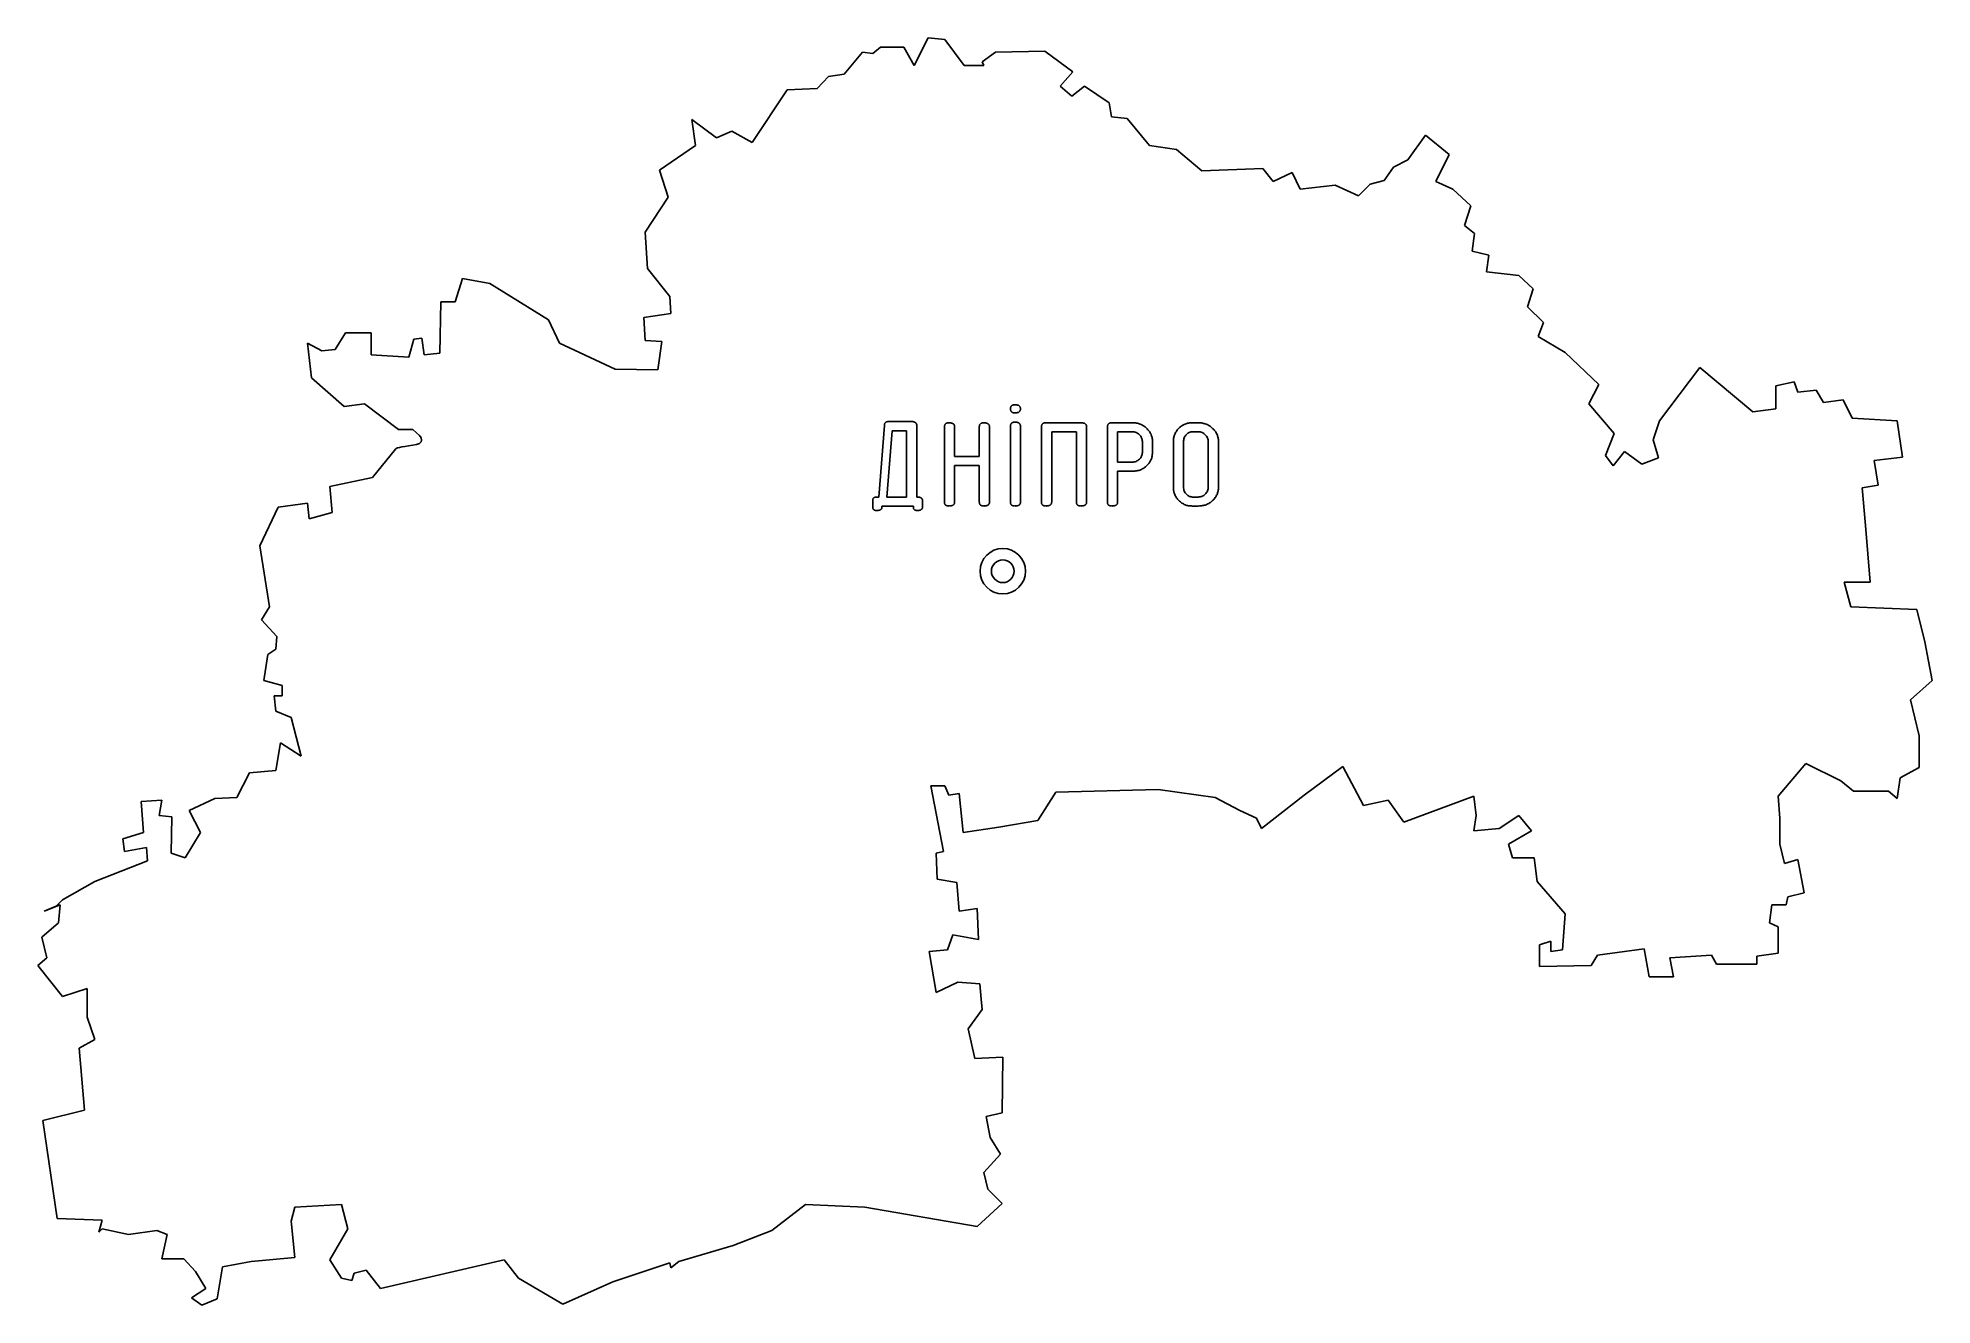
# Model space of a CAD drawing. Header units: millimetres. Extents: x 1110 to 1235, y -882 to -798.
import ezdxf

# ---------------------------------------------------------------- set-up
doc = ezdxf.new("R2010")
doc.units = ezdxf.units.MM

msp = doc.modelspace()

# ---------------------------------------------------------------- linework, layer by layer
at = {"color": 7, "linetype": 'Continuous', "lineweight": 25}
for p, q in [((1168.37, -797.92), (1167.43, -799.74)), ((1169.47, -798.02), (1168.37, -797.92)), ((1170.74, -799.74), (1169.47, -798.02)), ((1164.02, -798.86), (1162.82, -800.32)), ((1164.7, -798.96), (1164.02, -798.86)), ((1165.22, -798.54), (1164.7, -798.96)), ((1166.75, -798.54), (1165.22, -798.54)), ((1167.43, -799.74), (1166.75, -798.54)), ((1172.81, -798.86), (1171.94, -799.51)), ((1176.06, -798.8), (1172.81, -798.86)), ((1177.91, -800.16), (1176.06, -798.8)), ((1161.78, -800.48), (1161.04, -801.26)), ((1162.82, -800.32), (1161.78, -800.48)), ((1172.04, -799.74), (1170.74, -799.74)), ((1171.94, -799.51), (1172.04, -799.74)), ((1177.07, -801.1), (1177.91, -800.16)), ((1159.06, -801.36), (1156.75, -804.83)), ((1161.04, -801.26), (1159.06, -801.36)), ((1177.84, -801.78), (1177.07, -801.1)), ((1178.69, -801.1), (1177.84, -801.78)), ((1180.31, -802.2), (1178.69, -801.1)), ((1180.47, -803.14), (1180.31, -802.2)), ((1152.76, -803.31), (1152.99, -805.03)), ((1154.38, -804.51), (1152.76, -803.31)), ((1155.39, -804.09), (1154.38, -804.51)), ((1156.75, -804.83), (1155.39, -804.09)), ((1181.51, -803.24), (1180.47, -803.14)), ((1182.97, -805.03), (1181.51, -803.24)), ((1152.99, -805.03), (1150.62, -806.65)), ((1184.76, -805.29), (1182.97, -805.03)), ((1186.44, -806.71), (1184.76, -805.29)), ((1201.2, -804.35), (1200.04, -805.97)), ((1202.76, -805.61), (1201.2, -804.35)), ((1150.62, -806.65), (1151.2, -808.43)), ((1190.47, -806.55), (1186.44, -806.71)), ((1191.15, -807.4), (1190.47, -806.55)), ((1199.1, -806.45), (1198.48, -807.33)), ((1200.04, -805.97), (1199.1, -806.45)), ((1201.89, -807.4), (1202.76, -805.61)), ((1192.41, -806.81), (1191.15, -807.4)), ((1192.93, -807.91), (1192.41, -806.81)), ((1195.24, -807.65), (1192.93, -807.91)), ((1196.79, -808.34), (1195.24, -807.65)), ((1197.54, -807.59), (1196.79, -808.34)), ((1198.48, -807.33), (1197.54, -807.59)), ((1203.02, -807.91), (1201.89, -807.4)), ((1204.19, -809.02), (1203.02, -807.91)), ((1151.2, -808.43), (1149.68, -810.74)), ((1203.77, -810.32), (1204.19, -809.02)), ((1204.45, -810.83), (1203.77, -810.32)), ((1149.68, -810.74), (1149.84, -813.14)), ((1204.29, -812), (1204.45, -810.83)), ((1205.39, -812.26), (1204.29, -812)), ((1205.23, -813.37), (1205.39, -812.26)), ((1137.61, -813.8), (1137.12, -815.34)), ((1139.43, -814.14), (1137.61, -813.8)), ((1143.29, -816.54), (1139.43, -814.14)), ((1149.84, -813.14), (1151.3, -814.99)), ((1207.37, -813.62), (1205.23, -813.37)), ((1208.31, -814.5), (1207.37, -813.62)), ((1136.18, -815.34), (1136.12, -818.75)), ((1137.12, -815.34), (1136.18, -815.34)), ((1151.3, -814.99), (1151.37, -816.12)), ((1207.95, -815.67), (1208.31, -814.5)), ((1144.03, -818.07), (1143.29, -816.54)), ((1151.37, -816.12), (1149.58, -816.38)), ((1149.58, -816.38), (1149.68, -817.91)), ((1208.99, -816.71), (1207.95, -815.67)), ((1208.64, -817.65), (1208.99, -816.71)), ((1129.89, -817.39), (1129.21, -818.49)), ((1131.58, -817.39), (1129.89, -817.39)), ((1131.58, -818.85), (1131.58, -817.39)), ((1134.4, -817.81), (1134.07, -819.01)), ((1134.92, -817.75), (1134.4, -817.81)), ((1135.08, -818.85), (1134.92, -817.75)), ((1149.68, -817.91), (1150.78, -817.97)), ((1150.78, -817.97), (1150.52, -819.85)), ((1210.42, -818.69), (1208.64, -817.65)), ((1127.39, -818.07), (1127.65, -820.37)), ((1128.33, -818.59), (1127.39, -818.07)), ((1129.21, -818.49), (1128.33, -818.59)), ((1134.07, -819.01), (1131.58, -818.85)), ((1136.12, -818.75), (1135.08, -818.85)), ((1147.7, -819.79), (1144.03, -818.07)), ((1212.66, -820.8), (1210.42, -818.69)), ((1127.65, -820.37), (1129.79, -822.26)), ((1150.52, -819.85), (1147.7, -819.79)), ((1219.31, -819.69), (1216.65, -823.2)), ((1222.82, -822.61), (1219.31, -819.69)), ((1211.98, -822.09), (1212.66, -820.8)), ((1225.54, -820.63), (1224.34, -820.89)), ((1224.34, -820.89), (1224.34, -822.42)), ((1225.8, -821.31), (1225.54, -820.63)), ((1227, -821.18), (1225.8, -821.31)), ((1227.49, -822), (1227, -821.18)), ((1129.79, -822.26), (1131.15, -822.09)), ((1131.15, -822.09), (1133.39, -823.78)), ((1213.66, -824.04), (1211.98, -822.09)), ((1224.34, -822.42), (1222.82, -822.61)), ((1228.79, -821.83), (1227.49, -822)), ((1229.37, -823.03), (1228.79, -821.83)), ((1232.36, -823.2), (1229.37, -823.03)), ((1133.39, -823.78), (1134.33, -823.78)), ((1165.1, -828.24), (1165.47, -823.51)), ((1165.98, -823.86), (1165.64, -828.24)), ((1165.73, -823.26), (1167.28, -823.26)), ((1166.94, -823.86), (1165.98, -823.86)), ((1166.94, -828.24), (1166.94, -823.86)), ((1167.61, -823.53), (1167.61, -828.24)), ((1169.44, -828.57), (1169.44, -823.6)), ((1170.11, -823.6), (1170.11, -825.56)), ((1171.74, -825.56), (1171.74, -823.6)), ((1172.41, -823.6), (1172.41, -828.57)), ((1173.8, -828.57), (1173.8, -823.57)), ((1174.46, -823.57), (1174.46, -828.57)), ((1175.85, -828.57), (1175.85, -823.6)), ((1176.12, -823.34), (1178.47, -823.34)), ((1178.15, -823.93), (1176.52, -823.93)), ((1176.52, -823.93), (1176.52, -828.57)), ((1178.15, -828.57), (1178.15, -823.93)), ((1178.82, -823.6), (1178.82, -828.57)), ((1180.2, -828.57), (1180.2, -823.6)), ((1180.47, -823.34), (1181.85, -823.34)), ((1181.84, -823.93), (1180.87, -823.93)), ((1180.87, -823.93), (1180.87, -825.94)), ((1185.81, -823.34), (1186.2, -823.34)), ((1186.19, -823.93), (1185.82, -823.93)), ((1213.08, -825.5), (1213.66, -824.04)), ((1216.65, -823.2), (1216.23, -824.46)), ((1232.71, -825.6), (1232.36, -823.2)), ((1133.2, -825.08), (1131.67, -826.96)), ((1182.51, -825.3), (1182.51, -824.57)), ((1183.18, -824.55), (1183.18, -825.32)), ((1184.56, -827.61), (1184.56, -824.56)), ((1185.23, -824.6), (1185.23, -827.57)), ((1186.86, -827.57), (1186.86, -824.6)), ((1187.53, -824.56), (1187.53, -827.61)), ((1213.6, -826.18), (1213.08, -825.5)), ((1214.35, -825.24), (1213.6, -826.18)), ((1215.48, -826.08), (1214.35, -825.24)), ((1216.23, -824.46), (1216.59, -825.66)), ((1170.11, -825.56), (1171.74, -825.56)), ((1171.74, -826.16), (1170.11, -826.16)), ((1170.11, -826.16), (1170.11, -828.57)), ((1171.74, -828.57), (1171.74, -826.16)), ((1180.87, -825.94), (1181.84, -825.94)), ((1180.87, -826.53), (1180.87, -828.57)), ((1181.87, -826.53), (1180.87, -826.53)), ((1216.59, -825.66), (1215.48, -826.08)), ((1230.83, -825.82), (1232.71, -825.6)), ((1231.09, -827.45), (1230.83, -825.82)), ((1131.67, -826.96), (1128.85, -827.54)), ((1128.85, -827.54), (1129.01, -829.26)), ((1230.05, -827.64), (1231.09, -827.45)), ((1230.25, -830.11), (1230.05, -827.64)), ((1125.44, -828.91), (1124.24, -831.47)), ((1127.39, -828.65), (1125.44, -828.91)), ((1127.49, -829.69), (1127.39, -828.65)), ((1129.01, -829.26), (1127.49, -829.69)), ((1164.7, -828.87), (1164.7, -828.5)), ((1164.96, -828.24), (1165.1, -828.24)), ((1167.39, -828.84), (1165.3, -828.84)), ((1165.3, -828.84), (1165.3, -828.91)), ((1165.64, -828.24), (1166.94, -828.24)), ((1167.39, -828.91), (1167.39, -828.84)), ((1167.61, -828.24), (1167.65, -828.24)), ((1167.99, -828.5), (1167.99, -828.87)), ((1186.2, -828.84), (1185.81, -828.84)), ((1185.82, -828.24), (1186.19, -828.24)), ((1230.57, -833.87), (1230.25, -830.11)), ((1124.24, -831.47), (1124.86, -835.49)), ((1228.85, -833.87), (1230.57, -833.87)), ((1229.3, -835.49), (1228.85, -833.87)), ((1124.86, -835.49), (1124.34, -836.34)), ((1233.65, -835.66), (1229.3, -835.49)), ((1124.34, -836.34), (1125.35, -837.44)), ((1234.17, -837.8), (1233.65, -835.66)), ((1125.35, -837.44), (1125.28, -838.28)), ((1234.66, -840.36), (1234.17, -837.8)), ((1124.76, -838.64), (1124.5, -840.36)), ((1125.28, -838.28), (1124.76, -838.64)), ((1124.5, -840.36), (1125.7, -840.69)), ((1233.23, -841.63), (1234.66, -840.36)), ((1125.18, -841.37), (1125.28, -842.37)), ((1125.7, -841.37), (1125.18, -841.37)), ((1125.7, -840.69), (1125.7, -841.37)), ((1233.81, -844), (1233.23, -841.63)), ((1125.28, -842.37), (1126.29, -842.8)), ((1126.29, -842.8), (1126.97, -845.36)), ((1233.81, -846.1), (1233.81, -844)), ((1125.6, -844.48), (1125.28, -846.3)), ((1126.97, -845.36), (1125.6, -844.48)), ((1123.56, -846.46), (1122.72, -848.08)), ((1125.28, -846.3), (1123.56, -846.46)), ((1193.19, -847.92), (1195.75, -846.04)), ((1195.75, -846.04), (1197.12, -848.6)), ((1224.5, -847.99), (1226.32, -845.84)), ((1226.32, -845.84), (1228.62, -846.98)), ((1232.36, -848.15), (1232.55, -846.78)), ((1232.55, -846.78), (1233.81, -846.1)), ((1168.53, -847.3), (1169.47, -847.3)), ((1169.37, -851.65), (1168.53, -847.3)), ((1169.47, -847.3), (1169.73, -847.92)), ((1169.73, -847.92), (1170.41, -847.82)), ((1170.41, -847.82), (1170.67, -850.39)), ((1175.6, -849.61), (1176.8, -847.73)), ((1176.8, -847.73), (1183.55, -847.56)), ((1183.55, -847.56), (1187.32, -848.08)), ((1190.37, -850.13), (1193.19, -847.92)), ((1199.78, -849.71), (1204.39, -847.99)), ((1204.39, -847.99), (1204.55, -849.28)), ((1224.6, -849.45), (1224.5, -847.99)), ((1228.62, -846.98), (1229.47, -847.66)), ((1229.47, -847.66), (1231.77, -847.66)), ((1231.77, -847.66), (1232.36, -848.15)), ((1117.75, -848.25), (1116.39, -848.34)), ((1116.39, -848.34), (1116.55, -850.39)), ((1117.59, -849.28), (1117.75, -848.25)), ((1118.43, -849.35), (1117.59, -849.28)), ((1121.26, -848.15), (1119.57, -848.93)), ((1119.57, -848.93), (1120.31, -850.39)), ((1122.72, -848.08), (1121.26, -848.15)), ((1187.32, -848.08), (1188.94, -848.93)), ((1188.94, -848.93), (1190.04, -849.45)), ((1197.12, -848.6), (1198.74, -848.25)), ((1198.74, -848.25), (1199.78, -849.71)), ((1204.55, -849.28), (1204.39, -850.29)), ((1206.07, -850.13), (1207.37, -849.28)), ((1207.37, -849.28), (1208.21, -850.29)), ((1116.55, -850.39), (1115.19, -850.81)), ((1118.37, -851.75), (1118.43, -849.35)), ((1120.31, -850.39), (1119.31, -852.07)), ((1170.67, -850.39), (1173.04, -850.03)), ((1173.04, -850.03), (1175.6, -849.61)), ((1190.04, -849.45), (1190.37, -850.13)), ((1204.39, -850.29), (1206.07, -850.13)), ((1208.21, -850.29), (1206.69, -851.16)), ((1224.6, -851.16), (1224.6, -849.45)), ((1115.19, -850.81), (1115.29, -851.65)), ((1115.29, -851.65), (1116.75, -851.39)), ((1116.75, -851.39), (1116.81, -852.27)), ((1119.31, -852.07), (1118.37, -851.75)), ((1168.89, -851.75), (1169.37, -851.65)), ((1168.95, -853.47), (1168.89, -851.75)), ((1206.69, -851.16), (1206.95, -852.07)), ((1224.92, -852.43), (1224.6, -851.16)), ((1116.81, -852.27), (1113.34, -853.63)), ((1206.95, -852.07), (1208.38, -852.07)), ((1208.38, -852.07), (1208.57, -853.63)), ((1225.8, -852.17), (1224.92, -852.43)), ((1226.22, -854.38), (1225.8, -852.17)), ((1113.34, -853.63), (1111.2, -854.83)), ((1170.25, -853.7), (1168.95, -853.47)), ((1170.41, -855.58), (1170.25, -853.7)), ((1208.57, -853.63), (1210.42, -855.77)), ((1110, -855.58), (1111.04, -855.16)), ((1110.78, -855.25), (1110, -855.58)), ((1111.2, -854.83), (1110.78, -855.25)), ((1111.04, -855.16), (1110.94, -856.36)), ((1171.61, -855.42), (1170.41, -855.58)), ((1171.68, -857.46), (1171.61, -855.42)), ((1223.92, -856.36), (1224.08, -855.16)), ((1224.08, -855.16), (1225.02, -855.16)), ((1225.02, -855.16), (1225.12, -854.64)), ((1225.12, -854.64), (1226.22, -854.38)), ((1110.94, -856.36), (1109.84, -857.3)), ((1210.42, -855.77), (1210.26, -858.14)), ((1224.5, -856.62), (1223.92, -856.36)), ((1224.5, -858.37), (1224.5, -856.62)), ((1109.84, -857.3), (1110.16, -858.66)), ((1169.63, -858.14), (1169.99, -857.14)), ((1169.99, -857.14), (1171.68, -857.46)), ((1209.48, -857.56), (1208.73, -857.82)), ((1208.73, -857.82), (1208.73, -859.24)), ((1209.48, -858.24), (1209.48, -857.56)), ((1110.16, -858.66), (1109.58, -859.18)), ((1109.58, -859.18), (1111.2, -861.22)), ((1168.43, -858.24), (1169.63, -858.14)), ((1168.89, -860.96), (1168.43, -858.24)), ((1208.73, -859.24), (1212.14, -859.18)), ((1210.26, -858.14), (1209.48, -858.24)), ((1212.14, -859.18), (1212.56, -858.5)), ((1212.56, -858.5), (1215.64, -858.08)), ((1215.64, -858.08), (1215.97, -859.93)), ((1217.33, -858.66), (1220.09, -858.5)), ((1217.59, -859.93), (1217.33, -858.66)), ((1220.09, -858.5), (1220.41, -859.08)), ((1220.41, -859.08), (1223.08, -859.08)), ((1223.08, -858.56), (1224.5, -858.37)), ((1223.08, -859.08), (1223.08, -858.56)), ((1170.32, -860.28), (1168.89, -860.96)), ((1171.78, -860.38), (1170.32, -860.28)), ((1171.87, -861.39), (1171.78, -860.38)), ((1215.97, -859.93), (1217.59, -859.93)), ((1111.2, -861.22), (1112.82, -860.7)), ((1112.82, -860.7), (1112.82, -862.59)), ((1171.94, -862.07), (1171.87, -861.39)), ((1112.82, -862.59), (1113.34, -864.05)), ((1171, -863.36), (1171.94, -862.07)), ((1113.34, -864.05), (1112.3, -864.63)), ((1171.45, -865.31), (1171, -863.36)), ((1112.3, -864.63), (1112.66, -868.72)), ((1173.3, -865.22), (1171.45, -865.31)), ((1173.24, -868.91), (1173.3, -865.22)), ((1112.66, -868.72), (1109.9, -869.4)), ((1172.2, -869.14), (1173.24, -868.91)), ((1172.46, -870.54), (1172.2, -869.14)), ((1109.9, -869.4), (1110.84, -875.89)), ((1173.14, -871.64), (1172.46, -870.54)), ((1172.04, -872.84), (1173.14, -871.64)), ((1172.3, -873.94), (1172.04, -872.84)), ((1173.24, -874.88), (1172.3, -873.94)), ((1126.29, -876.05), (1126.55, -875.14)), ((1126.55, -875.14), (1129.63, -874.95)), ((1129.63, -874.95), (1130.05, -876.57)), ((1158.05, -876.67), (1160.26, -874.95)), ((1160.26, -874.95), (1164.18, -875.14)), ((1164.18, -875.14), (1171.61, -876.41)), ((1171.61, -876.41), (1173.24, -874.88)), ((1110.84, -875.89), (1113.83, -875.99)), ((1113.83, -875.99), (1113.61, -876.79)), ((1113.61, -876.79), (1113.83, -876.57)), ((1113.83, -876.57), (1115.55, -876.93)), ((1115.55, -876.93), (1117.43, -876.67)), ((1117.43, -876.67), (1118.11, -876.93)), ((1126.55, -878.45), (1126.29, -876.05)), ((1130.05, -876.57), (1128.85, -878.62)), ((1155.49, -877.67), (1158.05, -876.67)), ((1118.11, -876.93), (1117.75, -878.55)), ((1151.89, -878.71), (1155.49, -877.67)), ((1117.75, -878.55), (1119.21, -878.55)), ((1119.21, -878.55), (1119.99, -879.39)), ((1121.42, -881.18), (1121.77, -879.07)), ((1121.77, -879.07), (1123.66, -878.71)), ((1123.66, -878.71), (1126.55, -878.45)), ((1128.85, -878.62), (1129.63, -879.82)), ((1130.47, -879.49), (1131.25, -879.3)), ((1131.25, -879.3), (1132.19, -880.5)), ((1132.19, -880.5), (1140.37, -878.62)), ((1140.37, -878.62), (1141.31, -879.82)), ((1147.54, -880.07), (1151.3, -878.81)), ((1151.3, -878.81), (1151.37, -879.13)), ((1151.37, -879.13), (1151.89, -878.71)), ((1120.67, -880.5), (1119.73, -881.12)), ((1119.99, -879.39), (1120.67, -880.5)), ((1129.63, -879.82), (1130.31, -879.98)), ((1130.31, -879.98), (1130.47, -879.49)), ((1141.31, -879.82), (1144.23, -881.54)), ((1144.23, -881.54), (1147.54, -880.07)), ((1119.73, -881.12), (1120.41, -881.6)), ((1120.41, -881.6), (1121.42, -881.18))]:
    msp.add_line(p, q, dxfattribs=at)
for radius in [1.5, 0.75]:
    msp.add_circle((1173.29, -833.14), radius, dxfattribs=at)
for points, knots in [([(1173.8, -822.41), (1173.8, -822.39), (1173.8, -822.35), (1173.81, -822.3), (1173.83, -822.25), (1173.87, -822.21), (1173.91, -822.18), (1173.96, -822.16), (1174.03, -822.15), (1174.07, -822.15), (1174.09, -822.15)], [0, 0, 0, 0, 0.137647, 0.258494, 0.372178, 0.480267, 0.591683, 0.71253, 0.847139, 1, 1, 1, 1]), ([(1174.09, -822.68), (1174.07, -822.68), (1174.03, -822.68), (1173.96, -822.67), (1173.91, -822.65), (1173.87, -822.62), (1173.84, -822.58), (1173.81, -822.53), (1173.8, -822.47), (1173.8, -822.43), (1173.8, -822.41)], [0, 0, 0, 0, 0.151735, 0.28585, 0.405807, 0.516402, 0.625606, 0.738452, 0.860851, 1, 1, 1, 1]), ([(1174.09, -822.15), (1174.12, -822.15), (1174.18, -822.15), (1174.25, -822.16), (1174.32, -822.18), (1174.37, -822.21), (1174.41, -822.25), (1174.44, -822.3), (1174.46, -822.35), (1174.46, -822.39), (1174.46, -822.41)], [0, 0, 0, 0, 0.1678628, 0.3148466, 0.444187, 0.5592403, 0.6652319, 0.7706563, 0.878794, 1, 1, 1, 1]), ([(1174.46, -822.41), (1174.46, -822.43), (1174.46, -822.47), (1174.44, -822.53), (1174.41, -822.58), (1174.37, -822.62), (1174.32, -822.65), (1174.25, -822.67), (1174.18, -822.68), (1174.12, -822.68), (1174.09, -822.68)], [0, 0, 0, 0, 0.122667, 0.232249, 0.337021, 0.443868, 0.558209, 0.686748, 0.833176, 1, 1, 1, 1]), ([(1165.47, -823.51), (1165.47, -823.49), (1165.47, -823.45), (1165.49, -823.4), (1165.51, -823.36), (1165.54, -823.32), (1165.58, -823.29), (1165.62, -823.27), (1165.68, -823.26), (1165.71, -823.26), (1165.73, -823.26)], [0, 0, 0, 0, 0.144235, 0.272194, 0.3895, 0.500736, 0.612989, 0.731568, 0.857321, 1, 1, 1, 1]), ([(1167.28, -823.26), (1167.3, -823.26), (1167.35, -823.26), (1167.42, -823.27), (1167.48, -823.3), (1167.53, -823.32), (1167.57, -823.36), (1167.59, -823.41), (1167.61, -823.47), (1167.61, -823.51), (1167.61, -823.53)], [0, 0, 0, 0, 0.161474, 0.303329, 0.429302, 0.543136, 0.648751, 0.758129, 0.871444, 1, 1, 1, 1]), ([(1169.44, -823.6), (1169.44, -823.58), (1169.44, -823.54), (1169.46, -823.49), (1169.48, -823.44), (1169.51, -823.4), (1169.56, -823.37), (1169.61, -823.35), (1169.67, -823.34), (1169.71, -823.34), (1169.74, -823.34)], [0, 0, 0, 0, 0.137647, 0.258494, 0.372178, 0.480267, 0.591683, 0.71253, 0.847139, 1, 1, 1, 1]), ([(1169.74, -823.34), (1169.77, -823.34), (1169.82, -823.34), (1169.9, -823.35), (1169.96, -823.37), (1170.02, -823.4), (1170.06, -823.43), (1170.09, -823.48), (1170.11, -823.54), (1170.11, -823.57), (1170.11, -823.6)], [0, 0, 0, 0, 0.169138, 0.31769, 0.447411, 0.563411, 0.668766, 0.773154, 0.880041, 1, 1, 1, 1]), ([(1171.74, -823.6), (1171.74, -823.57), (1171.75, -823.54), (1171.76, -823.48), (1171.78, -823.44), (1171.82, -823.4), (1171.86, -823.37), (1171.91, -823.35), (1171.97, -823.34), (1172.02, -823.34), (1172.04, -823.34)], [0, 0, 0, 0, 0.136441, 0.255996, 0.368508, 0.475742, 0.588255, 0.709343, 0.845784, 1, 1, 1, 1]), ([(1172.04, -823.34), (1172.07, -823.34), (1172.13, -823.34), (1172.2, -823.35), (1172.27, -823.37), (1172.32, -823.4), (1172.36, -823.44), (1172.39, -823.48), (1172.41, -823.54), (1172.41, -823.58), (1172.41, -823.6)], [0, 0, 0, 0, 0.167863, 0.314847, 0.444187, 0.55924, 0.665232, 0.770656, 0.878794, 1, 1, 1, 1]), ([(1173.8, -823.57), (1173.8, -823.55), (1173.8, -823.51), (1173.81, -823.45), (1173.84, -823.4), (1173.87, -823.36), (1173.91, -823.34), (1173.96, -823.31), (1174.03, -823.3), (1174.07, -823.3), (1174.09, -823.3)], [0, 0, 0, 0, 0.1373554, 0.2604035, 0.3715837, 0.4813661, 0.5925463, 0.7131382, 0.847462, 1, 1, 1, 1]), ([(1174.09, -823.3), (1174.12, -823.3), (1174.18, -823.3), (1174.25, -823.31), (1174.32, -823.33), (1174.37, -823.36), (1174.41, -823.4), (1174.44, -823.45), (1174.46, -823.51), (1174.46, -823.55), (1174.46, -823.57)], [0, 0, 0, 0, 0.167568, 0.314294, 0.443407, 0.558258, 0.665582, 0.768936, 0.879007, 1, 1, 1, 1]), ([(1175.85, -823.6), (1175.85, -823.58), (1175.85, -823.54), (1175.86, -823.49), (1175.88, -823.44), (1175.91, -823.4), (1175.95, -823.37), (1176, -823.35), (1176.06, -823.34), (1176.1, -823.34), (1176.12, -823.34)], [0, 0, 0, 0, 0.144635, 0.27097, 0.388133, 0.496601, 0.607186, 0.72435, 0.852701, 1, 1, 1, 1]), ([(1178.47, -823.34), (1178.5, -823.34), (1178.55, -823.34), (1178.62, -823.35), (1178.68, -823.37), (1178.73, -823.4), (1178.77, -823.44), (1178.8, -823.48), (1178.82, -823.54), (1178.82, -823.58), (1178.82, -823.6)], [0, 0, 0, 0, 0.163967, 0.306216, 0.432693, 0.546996, 0.652828, 0.760731, 0.873177, 1, 1, 1, 1]), ([(1180.2, -823.6), (1180.2, -823.58), (1180.2, -823.54), (1180.22, -823.49), (1180.24, -823.44), (1180.27, -823.4), (1180.31, -823.37), (1180.36, -823.35), (1180.41, -823.34), (1180.45, -823.34), (1180.47, -823.34)], [0, 0, 0, 0, 0.144635, 0.27097, 0.388133, 0.496601, 0.607186, 0.72435, 0.852701, 1, 1, 1, 1]), ([(1182.51, -824.57), (1182.5, -824.53), (1182.5, -824.45), (1182.46, -824.33), (1182.4, -824.22), (1182.31, -824.12), (1182.21, -824.03), (1182.09, -823.97), (1181.97, -823.94), (1181.88, -823.93), (1181.84, -823.93)], [0, 0, 0, 0, 0.123513, 0.244037, 0.365281, 0.493931, 0.622995, 0.747549, 0.87098, 1, 1, 1, 1]), ([(1181.85, -823.34), (1181.89, -823.34), (1181.98, -823.34), (1182.12, -823.36), (1182.24, -823.38), (1182.37, -823.43), (1182.48, -823.48), (1182.59, -823.54), (1182.7, -823.61), (1182.79, -823.7), (1182.88, -823.79), (1182.96, -823.89), (1183.03, -823.99), (1183.08, -824.1), (1183.12, -824.2), (1183.15, -824.32), (1183.17, -824.43), (1183.17, -824.51), (1183.18, -824.55)], [0, 0, 0, 0, 0.06971, 0.136447, 0.201795, 0.265484, 0.328896, 0.392107, 0.456206, 0.521181, 0.585627, 0.647991, 0.707557, 0.766488, 0.824369, 0.881947, 0.940727, 1, 1, 1, 1]), ([(1184.56, -824.56), (1184.56, -824.51), (1184.56, -824.43), (1184.58, -824.31), (1184.61, -824.2), (1184.65, -824.09), (1184.7, -823.98), (1184.76, -823.88), (1184.84, -823.78), (1184.92, -823.69), (1185.02, -823.61), (1185.12, -823.53), (1185.22, -823.47), (1185.33, -823.42), (1185.44, -823.38), (1185.56, -823.36), (1185.68, -823.34), (1185.77, -823.34), (1185.81, -823.34)], [0, 0, 0, 0, 0.064022, 0.126233, 0.186537, 0.247047, 0.307461, 0.368979, 0.431621, 0.496318, 0.561091, 0.624327, 0.686753, 0.747991, 0.809425, 0.871472, 0.934784, 1, 1, 1, 1]), ([(1185.82, -823.93), (1185.78, -823.93), (1185.71, -823.94), (1185.6, -823.97), (1185.5, -824.03), (1185.41, -824.11), (1185.33, -824.21), (1185.27, -824.33), (1185.23, -824.46), (1185.23, -824.55), (1185.23, -824.6)], [0, 0, 0, 0, 0.109715, 0.220992, 0.338271, 0.464734, 0.594801, 0.723849, 0.857587, 1, 1, 1, 1]), ([(1186.86, -824.6), (1186.86, -824.55), (1186.85, -824.47), (1186.82, -824.34), (1186.75, -824.22), (1186.67, -824.12), (1186.56, -824.04), (1186.45, -823.97), (1186.32, -823.94), (1186.23, -823.93), (1186.19, -823.93)], [0, 0, 0, 0, 0.127609, 0.249917, 0.372014, 0.500576, 0.628429, 0.751497, 0.87349, 1, 1, 1, 1]), ([(1186.2, -823.34), (1186.25, -823.34), (1186.34, -823.34), (1186.47, -823.36), (1186.6, -823.39), (1186.72, -823.42), (1186.84, -823.48), (1186.95, -823.54), (1187.05, -823.62), (1187.15, -823.7), (1187.24, -823.8), (1187.32, -823.89), (1187.38, -823.99), (1187.44, -824.1), (1187.48, -824.21), (1187.51, -824.32), (1187.53, -824.44), (1187.53, -824.52), (1187.53, -824.56)], [0, 0, 0, 0, 0.069566, 0.13674, 0.202078, 0.265454, 0.32897, 0.391761, 0.456064, 0.520905, 0.585637, 0.647873, 0.707801, 0.766345, 0.824107, 0.882274, 0.940271, 1, 1, 1, 1]), ([(1181.84, -825.94), (1181.88, -825.93), (1181.97, -825.93), (1182.09, -825.89), (1182.21, -825.83), (1182.31, -825.75), (1182.4, -825.65), (1182.46, -825.54), (1182.5, -825.42), (1182.5, -825.34), (1182.51, -825.3)], [0, 0, 0, 0, 0.129236, 0.253957, 0.377197, 0.506654, 0.634671, 0.755554, 0.87628, 1, 1, 1, 1]), ([(1183.18, -825.32), (1183.17, -825.36), (1183.17, -825.44), (1183.15, -825.55), (1183.13, -825.66), (1183.08, -825.77), (1183.03, -825.88), (1182.97, -825.98), (1182.89, -826.08), (1182.8, -826.17), (1182.71, -826.25), (1182.61, -826.33), (1182.5, -826.39), (1182.39, -826.44), (1182.27, -826.48), (1182.14, -826.51), (1182.01, -826.53), (1181.92, -826.53), (1181.87, -826.53)], [0, 0, 0, 0, 0.0599417, 0.1187138, 0.1769412, 0.2352662, 0.2943278, 0.3542465, 0.4165886, 0.4809537, 0.5457854, 0.60931, 0.671925, 0.7349787, 0.7988306, 0.8637685, 0.9306767, 1, 1, 1, 1]), ([(1185.81, -828.84), (1185.77, -828.83), (1185.68, -828.83), (1185.56, -828.82), (1185.44, -828.79), (1185.33, -828.75), (1185.22, -828.7), (1185.12, -828.64), (1185.02, -828.56), (1184.92, -828.48), (1184.84, -828.39), (1184.76, -828.29), (1184.7, -828.19), (1184.65, -828.08), (1184.61, -827.97), (1184.58, -827.86), (1184.56, -827.74), (1184.56, -827.66), (1184.56, -827.61)], [0, 0, 0, 0, 0.065197, 0.12849, 0.1911, 0.252516, 0.313737, 0.37563, 0.438493, 0.503248, 0.567925, 0.630549, 0.692049, 0.752445, 0.812938, 0.873804, 0.935997, 1, 1, 1, 1]), ([(1185.23, -827.57), (1185.23, -827.62), (1185.23, -827.71), (1185.27, -827.84), (1185.33, -827.96), (1185.41, -828.06), (1185.5, -828.14), (1185.6, -828.2), (1185.71, -828.23), (1185.78, -828.24), (1185.82, -828.24)], [0, 0, 0, 0, 0.1435037, 0.2760391, 0.4060618, 0.5360582, 0.6624524, 0.779074, 0.8891793, 1, 1, 1, 1]), ([(1186.19, -828.24), (1186.24, -828.24), (1186.32, -828.23), (1186.45, -828.2), (1186.56, -828.13), (1186.67, -828.05), (1186.75, -827.95), (1186.82, -827.83), (1186.85, -827.7), (1186.86, -827.62), (1186.86, -827.57)], [0, 0, 0, 0, 0.1274982, 0.2493845, 0.3723454, 0.4993842, 0.6271258, 0.7506155, 0.8725018, 1, 1, 1, 1]), ([(1187.53, -827.61), (1187.53, -827.65), (1187.53, -827.73), (1187.51, -827.85), (1187.48, -827.96), (1187.44, -828.07), (1187.38, -828.18), (1187.32, -828.28), (1187.24, -828.38), (1187.15, -828.47), (1187.06, -828.56), (1186.95, -828.63), (1186.84, -828.69), (1186.72, -828.75), (1186.6, -828.79), (1186.47, -828.81), (1186.34, -828.83), (1186.25, -828.83), (1186.2, -828.84)], [0, 0, 0, 0, 0.059698, 0.118238, 0.175816, 0.234088, 0.292601, 0.352499, 0.414343, 0.479041, 0.543849, 0.607782, 0.67083, 0.734078, 0.798152, 0.863331, 0.93047, 1, 1, 1, 1]), ([(1164.7, -828.5), (1164.7, -828.48), (1164.7, -828.44), (1164.71, -828.39), (1164.73, -828.34), (1164.76, -828.3), (1164.8, -828.28), (1164.85, -828.25), (1164.9, -828.24), (1164.94, -828.24), (1164.96, -828.24)], [0, 0, 0, 0, 0.144202, 0.269268, 0.385803, 0.497666, 0.606189, 0.722724, 0.853093, 1, 1, 1, 1]), ([(1164.96, -829.13), (1164.94, -829.13), (1164.9, -829.13), (1164.85, -829.12), (1164.8, -829.1), (1164.76, -829.07), (1164.73, -829.03), (1164.71, -828.98), (1164.7, -828.93), (1164.7, -828.89), (1164.7, -828.87)], [0, 0, 0, 0, 0.146907, 0.277276, 0.393811, 0.502334, 0.614197, 0.730732, 0.855798, 1, 1, 1, 1]), ([(1165.3, -828.91), (1165.3, -828.93), (1165.3, -828.96), (1165.29, -829.01), (1165.26, -829.05), (1165.22, -829.08), (1165.17, -829.1), (1165.11, -829.12), (1165.04, -829.13), (1164.99, -829.13), (1164.96, -829.13)], [0, 0, 0, 0, 0.113704, 0.216943, 0.320029, 0.425174, 0.543098, 0.674192, 0.826556, 1, 1, 1, 1]), ([(1167.65, -829.13), (1167.63, -829.13), (1167.59, -829.13), (1167.54, -829.12), (1167.49, -829.1), (1167.45, -829.08), (1167.42, -829.05), (1167.4, -829.01), (1167.39, -828.96), (1167.39, -828.93), (1167.39, -828.91)], [0, 0, 0, 0, 0.1558, 0.293366, 0.416003, 0.528338, 0.636334, 0.749243, 0.867408, 1, 1, 1, 1]), ([(1167.65, -828.24), (1167.68, -828.24), (1167.73, -828.24), (1167.8, -828.25), (1167.86, -828.28), (1167.91, -828.3), (1167.95, -828.34), (1167.97, -828.39), (1167.99, -828.44), (1167.99, -828.48), (1167.99, -828.5)], [0, 0, 0, 0, 0.16411, 0.306199, 0.434615, 0.547419, 0.654873, 0.762379, 0.873597, 1, 1, 1, 1]), ([(1167.99, -828.87), (1167.99, -828.89), (1167.99, -828.93), (1167.97, -828.99), (1167.95, -829.03), (1167.91, -829.07), (1167.86, -829.1), (1167.8, -829.12), (1167.73, -829.13), (1167.68, -829.13), (1167.65, -829.13)], [0, 0, 0, 0, 0.126403, 0.237621, 0.345127, 0.452581, 0.565385, 0.693801, 0.83589, 1, 1, 1, 1]), ([(1169.74, -828.84), (1169.71, -828.83), (1169.67, -828.83), (1169.61, -828.82), (1169.56, -828.8), (1169.51, -828.77), (1169.48, -828.73), (1169.46, -828.68), (1169.44, -828.63), (1169.44, -828.59), (1169.44, -828.57)], [0, 0, 0, 0, 0.152861, 0.28747, 0.408317, 0.519733, 0.627822, 0.741506, 0.862353, 1, 1, 1, 1]), ([(1170.11, -828.57), (1170.11, -828.59), (1170.11, -828.63), (1170.09, -828.69), (1170.06, -828.73), (1170.02, -828.77), (1169.96, -828.8), (1169.9, -828.82), (1169.82, -828.83), (1169.77, -828.83), (1169.74, -828.84)], [0, 0, 0, 0, 0.121206, 0.229344, 0.334768, 0.44076, 0.555813, 0.685153, 0.832137, 1, 1, 1, 1]), ([(1172.04, -828.84), (1172.02, -828.83), (1171.97, -828.83), (1171.91, -828.82), (1171.86, -828.8), (1171.82, -828.77), (1171.78, -828.73), (1171.76, -828.68), (1171.75, -828.63), (1171.74, -828.59), (1171.74, -828.57)], [0, 0, 0, 0, 0.152861, 0.28747, 0.408317, 0.519733, 0.627822, 0.741506, 0.862353, 1, 1, 1, 1]), ([(1172.41, -828.57), (1172.41, -828.59), (1172.41, -828.63), (1172.39, -828.69), (1172.36, -828.73), (1172.32, -828.77), (1172.27, -828.8), (1172.2, -828.82), (1172.13, -828.83), (1172.07, -828.83), (1172.04, -828.84)], [0, 0, 0, 0, 0.121206, 0.229344, 0.334768, 0.44076, 0.555813, 0.685153, 0.832137, 1, 1, 1, 1]), ([(1174.09, -828.84), (1174.07, -828.83), (1174.03, -828.83), (1173.96, -828.82), (1173.91, -828.8), (1173.87, -828.77), (1173.84, -828.73), (1173.81, -828.68), (1173.8, -828.63), (1173.8, -828.59), (1173.8, -828.57)], [0, 0, 0, 0, 0.152608, 0.286993, 0.407639, 0.520337, 0.628247, 0.739478, 0.862582, 1, 1, 1, 1]), ([(1174.46, -828.57), (1174.46, -828.59), (1174.46, -828.63), (1174.44, -828.69), (1174.41, -828.73), (1174.37, -828.77), (1174.32, -828.8), (1174.25, -828.82), (1174.18, -828.83), (1174.12, -828.83), (1174.09, -828.84)], [0, 0, 0, 0, 0.121044, 0.231161, 0.334558, 0.440408, 0.556408, 0.685575, 0.832362, 1, 1, 1, 1]), ([(1176.14, -828.84), (1176.12, -828.83), (1176.08, -828.83), (1176.02, -828.82), (1175.96, -828.8), (1175.92, -828.77), (1175.89, -828.73), (1175.86, -828.68), (1175.85, -828.63), (1175.85, -828.59), (1175.85, -828.57)], [0, 0, 0, 0, 0.152861, 0.28747, 0.408317, 0.519733, 0.627822, 0.741506, 0.862353, 1, 1, 1, 1]), ([(1176.52, -828.57), (1176.51, -828.59), (1176.51, -828.63), (1176.49, -828.69), (1176.47, -828.73), (1176.42, -828.77), (1176.37, -828.8), (1176.3, -828.82), (1176.23, -828.83), (1176.17, -828.83), (1176.14, -828.84)], [0, 0, 0, 0, 0.119652, 0.228399, 0.332519, 0.437605, 0.553308, 0.683377, 0.83119, 1, 1, 1, 1]), ([(1178.45, -828.84), (1178.43, -828.83), (1178.38, -828.83), (1178.32, -828.82), (1178.27, -828.8), (1178.22, -828.77), (1178.19, -828.73), (1178.17, -828.69), (1178.15, -828.63), (1178.15, -828.59), (1178.15, -828.57)], [0, 0, 0, 0, 0.153893, 0.28941, 0.411072, 0.52324, 0.630146, 0.742314, 0.863977, 1, 1, 1, 1]), ([(1178.82, -828.57), (1178.82, -828.59), (1178.82, -828.63), (1178.8, -828.69), (1178.77, -828.73), (1178.73, -828.77), (1178.67, -828.8), (1178.61, -828.82), (1178.53, -828.83), (1178.48, -828.83), (1178.45, -828.84)], [0, 0, 0, 0, 0.121206, 0.229344, 0.334768, 0.44076, 0.555813, 0.685153, 0.832137, 1, 1, 1, 1]), ([(1180.5, -828.84), (1180.48, -828.83), (1180.43, -828.83), (1180.37, -828.82), (1180.32, -828.8), (1180.28, -828.77), (1180.24, -828.73), (1180.22, -828.68), (1180.2, -828.63), (1180.2, -828.59), (1180.2, -828.57)], [0, 0, 0, 0, 0.152861, 0.28747, 0.408317, 0.519733, 0.627822, 0.741506, 0.862353, 1, 1, 1, 1]), ([(1180.87, -828.57), (1180.87, -828.59), (1180.87, -828.63), (1180.85, -828.69), (1180.82, -828.73), (1180.78, -828.77), (1180.72, -828.8), (1180.66, -828.82), (1180.58, -828.83), (1180.53, -828.83), (1180.5, -828.84)], [0, 0, 0, 0, 0.121206, 0.229344, 0.334768, 0.44076, 0.555813, 0.685153, 0.832137, 1, 1, 1, 1])]:
    msp.add_open_spline(points, degree=3, knots=knots, dxfattribs=at)
for points in [[(1134.33, -823.78), (1135.11, -824.37), (1135.11, -824.71), (1134.33, -824.82)], [(1134.33, -824.82), (1133.53, -824.93), (1133.15, -825.02), (1133.2, -825.08)]]:
    msp.add_open_spline(points, degree=3, dxfattribs=at)

doc.saveas('drawing.dxf')
